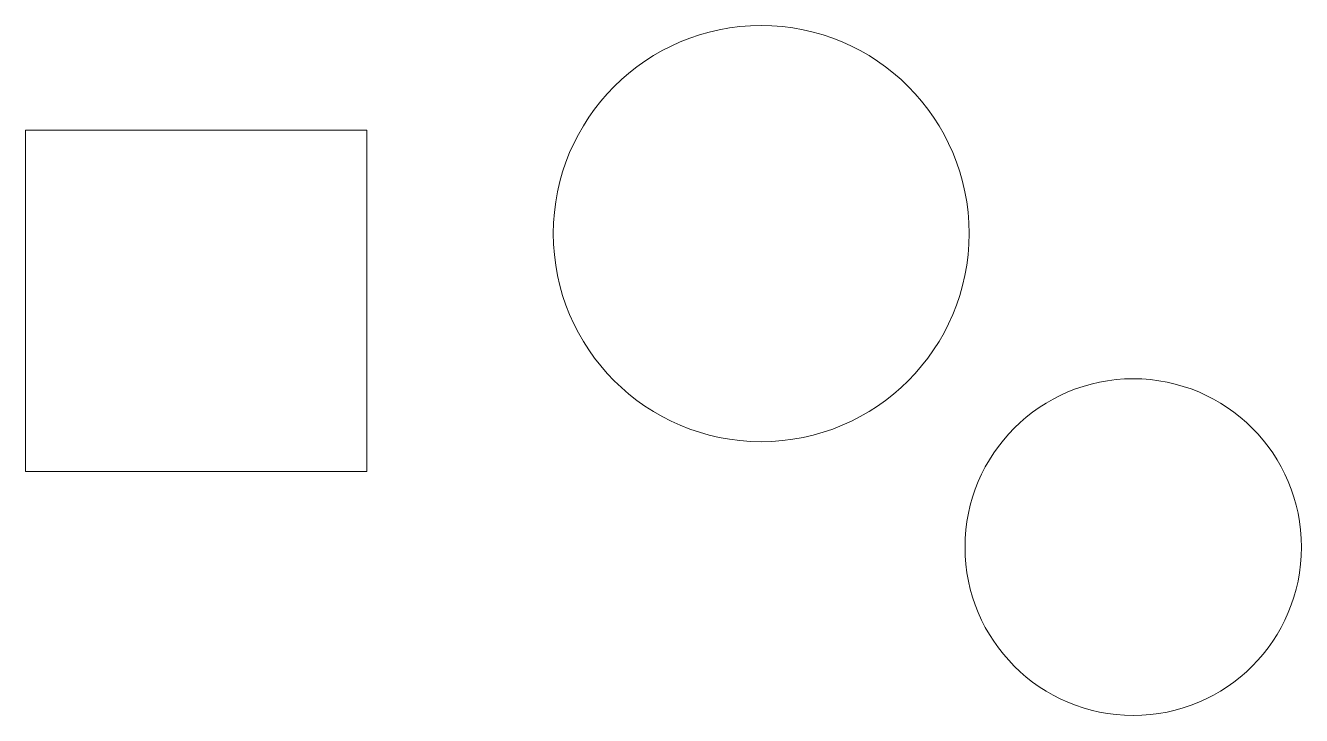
# Model space of a CAD drawing. Units: millimetres at full size, sheet at 1:50. Extents: x -5928 to 6113, y -4383 to 2123.
import ezdxf

# ---------------------------------------------------------------- set-up
doc = ezdxf.new("R2010")
doc.units = ezdxf.units.MM
doc.header["$LTSCALE"] = 50
doc.layers.add('0-0', color=7, linetype='Continuous', lineweight=9)

msp = doc.modelspace()

# ---------------------------------------------------------------- linework, layer by layer
at = {"layer": '0-0'}
msp.add_lwpolyline([(-5927.51, 1137.99), (-2707.12, 1137.99), (-2707.12, -2082.4), (-5927.51, -2082.4)], close=True, dxfattribs=at)
for centre, radius in [((1014.8, 161.31), 1962.07), ((4525.56, -2795.11), 1587.53)]:
    msp.add_circle(centre, radius, dxfattribs=at)

doc.saveas('drawing.dxf')
